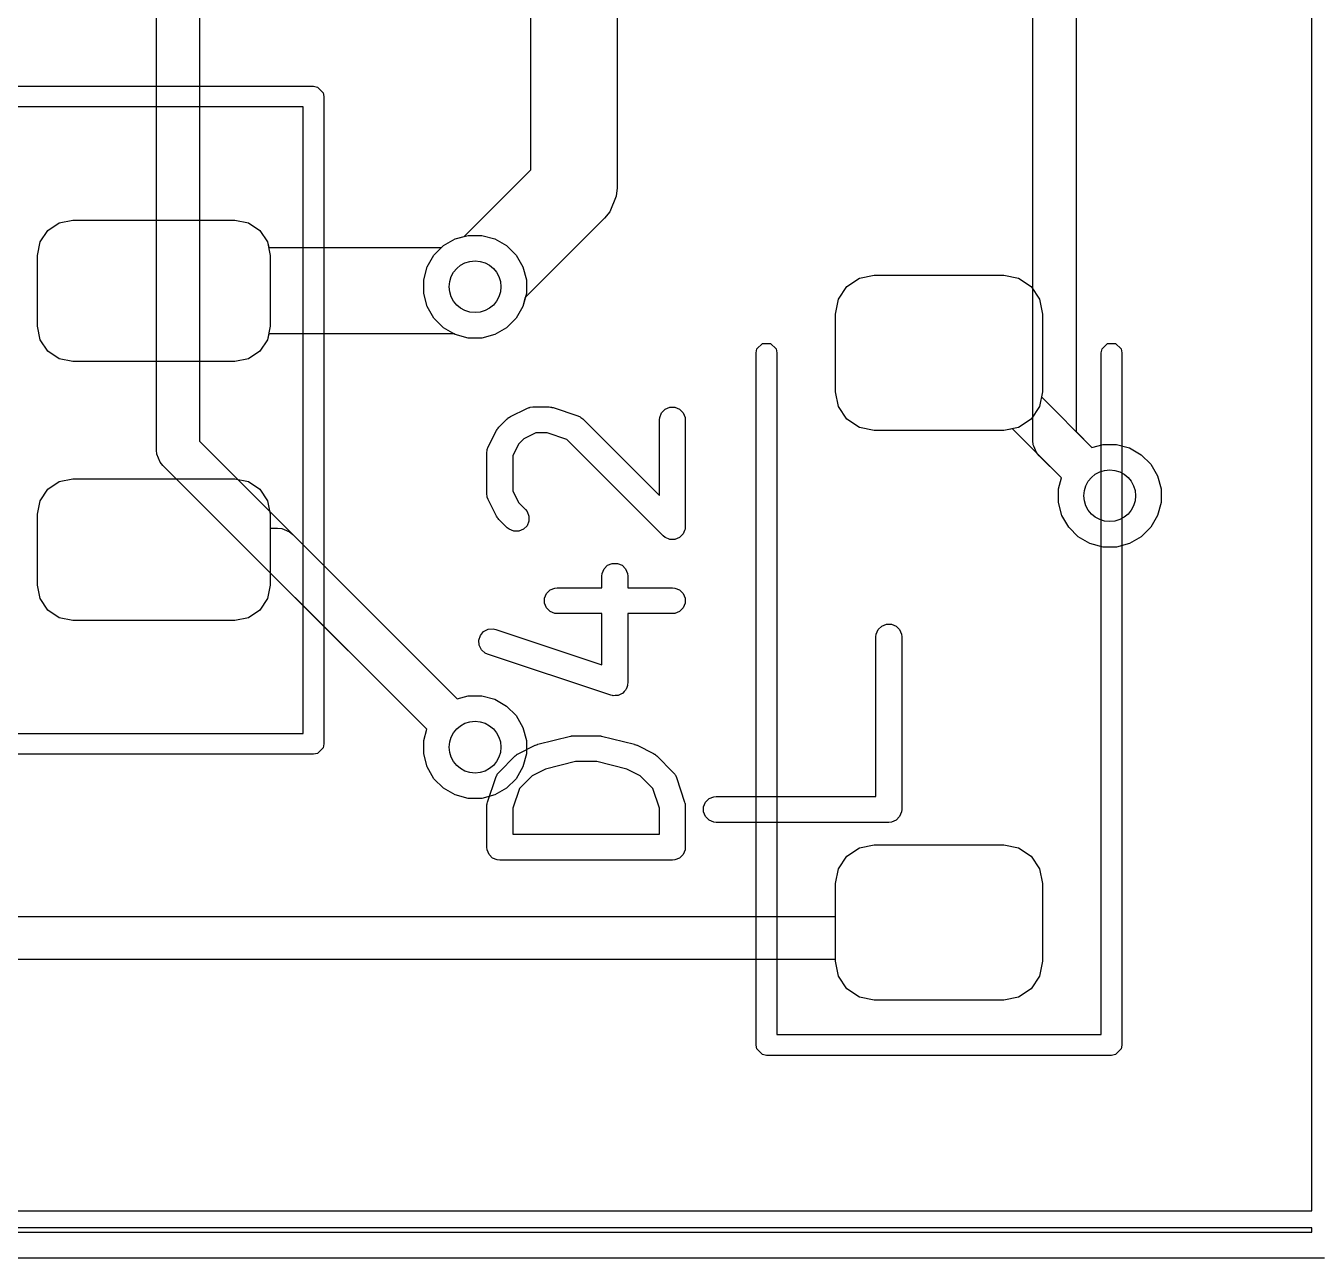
# Model space of a CAD drawing. Header units: millimetres. Extents: x 14 to 286, y -133 to -45.
# Drawn here: x 267.18 to 274.67, y -104.8 to -97.66 of the extents above; entities that cross this region are included whole.
import ezdxf

# ---------------------------------------------------------------- set-up
doc = ezdxf.new("R2010")
doc.units = ezdxf.units.MM
for name, color, linetype, true_color in [('B.Cu', 153, 'CONTINUOUS', 0x4d7fc4), ('F.Cu', 13, 'CONTINUOUS', 0xc83434), ('F.Mask', 201, 'CONTINUOUS', 0xd864ff), ('F.Paste', 253, 'CONTINUOUS', 0xb4a09a), ('F.Silkscreen', 41, 'CONTINUOUS', 0xf2eda1), ('User.Drawings', 9, 'CONTINUOUS', 0xc2c2c2)]:
    doc.layers.add(name, color=color, linetype=linetype, true_color=true_color)

msp = doc.modelspace()

# ---------------------------------------------------------------- linework, layer by layer
at = {"layer": 'B.Cu', "linetype": 'CONTINUOUS'}
for p, q in [((273.2641, -94.1713), (273.2641, -100.015423)), ((273.0141, -100.0672), (273.0141, -94.223076)), ((268.1853, -94.4293), (268.1853, -100.071223)), ((267.9353, -100.123), (267.9353, -94.481076)), ((270.1045, -98.499746), (270.1045, -97.360753)), ((270.6045, -97.360753), (270.6045, -98.6033)), ((269.71917, -98.885075), (270.1045, -98.499746)), ((270.6045, -98.6033), (270.599696, -98.652073)), ((270.599696, -98.652073), (270.562367, -98.742193)), ((270.562362, -98.742197), (270.531276, -98.780077)), ((270.562367, -98.742193), (270.562362, -98.742197)), ((270.531276, -98.780077), (270.072724, -99.238629)), ((269.598872, -98.938294), (269.666695, -98.899136)), ((269.666695, -98.899136), (269.71917, -98.885075)), ((269.504336, -99.061495), (269.543494, -98.993672)), ((269.543494, -98.993672), (269.598872, -98.938294)), ((269.484067, -99.137142), (269.504336, -99.061495)), ((269.484067, -99.215458), (269.484067, -99.137142)), ((269.504336, -99.291105), (269.484067, -99.215458)), ((269.543494, -99.358928), (269.504336, -99.291105)), ((270.058664, -99.291105), (270.019506, -99.358928)), ((270.072724, -99.238629), (270.058664, -99.291105)), ((269.598872, -99.414306), (269.543494, -99.358928)), ((270.019506, -99.358928), (269.964128, -99.414306)), ((269.666695, -99.453464), (269.598872, -99.414306)), ((269.964128, -99.414306), (269.896305, -99.453464)), ((269.742342, -99.473733), (269.666695, -99.453464)), ((269.820658, -99.473733), (269.742342, -99.473733)), ((269.896305, -99.453464), (269.820658, -99.473733)), ((273.2641, -100.015423), (273.355965, -100.107289)), ((267.937702, -100.147386), (267.9353, -100.123)), ((268.1853, -100.071223), (269.678066, -101.563989)), ((273.016502, -100.091586), (273.0141, -100.0672)), ((273.016502, -100.091587), (273.016502, -100.091586)), ((273.020224, -100.100572), (273.016502, -100.091587)), ((273.035166, -100.136646), (273.020224, -100.100572)), ((273.355965, -100.107289), (273.420242, -100.090067)), ((273.420242, -100.090067), (273.498558, -100.090067)), ((273.498558, -100.090067), (273.574205, -100.110336)), ((273.574205, -100.110336), (273.642028, -100.149494)), ((267.956366, -100.192446), (267.937702, -100.147386)), ((267.956371, -100.192451), (267.956366, -100.192446)), ((267.971912, -100.211388), (267.956371, -100.192451)), ((273.035171, -100.136651), (273.035166, -100.136646)), ((273.050712, -100.155588), (273.035171, -100.136651)), ((273.179189, -100.284065), (273.050712, -100.155588)), ((273.642028, -100.149494), (273.697406, -100.204872)), ((269.501289, -101.740766), (267.971912, -100.211388)), ((273.697406, -100.204872), (273.736564, -100.272695)), ((273.736564, -100.272695), (273.756833, -100.348342)), ((273.161967, -100.348342), (273.179189, -100.284065)), ((273.161967, -100.426658), (273.161967, -100.348342)), ((273.756833, -100.348342), (273.756833, -100.426658)), ((273.182236, -100.502305), (273.161967, -100.426658)), ((273.756833, -100.426658), (273.736564, -100.502305)), ((273.221394, -100.570128), (273.182236, -100.502305)), ((273.276772, -100.625506), (273.221394, -100.570128)), ((273.697406, -100.570128), (273.642028, -100.625506)), ((273.736564, -100.502305), (273.697406, -100.570128)), ((273.344595, -100.664664), (273.276772, -100.625506)), ((273.642028, -100.625506), (273.574205, -100.664664)), ((273.420242, -100.684933), (273.344595, -100.664664)), ((273.498558, -100.684933), (273.420242, -100.684933)), ((273.574205, -100.664664), (273.498558, -100.684933)), ((269.678066, -101.563989), (269.742342, -101.546767)), ((269.742342, -101.546767), (269.820658, -101.546767)), ((269.820658, -101.546767), (269.896305, -101.567036)), ((269.896305, -101.567036), (269.964128, -101.606194)), ((269.964128, -101.606194), (270.019506, -101.661572)), ((270.019506, -101.661572), (270.058664, -101.729395)), ((269.484067, -101.805042), (269.501289, -101.740766)), ((270.058664, -101.729395), (270.078933, -101.805042)), ((269.484067, -101.883358), (269.484067, -101.805042)), ((270.078933, -101.805042), (270.078933, -101.883358)), ((269.504336, -101.959005), (269.484067, -101.883358)), ((270.078933, -101.883358), (270.058664, -101.959005)), ((269.543494, -102.026828), (269.504336, -101.959005)), ((270.058664, -101.959005), (270.019506, -102.026828)), ((269.598872, -102.082206), (269.543494, -102.026828)), ((270.019506, -102.026828), (269.964128, -102.082206)), ((269.666695, -102.121364), (269.598872, -102.082206)), ((269.742342, -102.141633), (269.666695, -102.121364)), ((269.820658, -102.141633), (269.742342, -102.141633)), ((269.896305, -102.121364), (269.820658, -102.141633)), ((269.964128, -102.082206), (269.896305, -102.121364))]:
    msp.add_line(p, q, dxfattribs=at)
at = {"layer": 'B.Cu'}
for centre in [(269.7815, -99.1763), (273.4594, -100.3875), (269.7815, -101.8442)]:
    msp.add_circle(centre, 0.15, dxfattribs=at)
at = {"layer": 'F.Cu', "linetype": 'CONTINUOUS'}
for p, q in [((267.260605, -98.91655), (267.305043, -98.850043)), ((267.305043, -98.850043), (267.37155, -98.805605)), ((267.37155, -98.805605), (267.45, -98.79)), ((267.45, -98.79), (268.39, -98.79)), ((268.39, -98.79), (268.46845, -98.805605)), ((268.46845, -98.805605), (268.534957, -98.850043)), ((268.534957, -98.850043), (268.579395, -98.91655)), ((267.245, -98.995), (267.260605, -98.91655)), ((268.579395, -98.91655), (268.586049, -98.95)), ((269.598872, -98.938294), (269.666695, -98.899136)), ((269.666695, -98.899136), (269.742342, -98.878867)), ((269.742342, -98.878867), (269.820658, -98.878867)), ((269.820658, -98.878867), (269.896305, -98.899136)), ((269.896305, -98.899136), (269.964128, -98.938294)), ((267.245, -99.405), (267.245, -98.995)), ((268.586049, -98.95), (269.587166, -98.95)), ((269.587166, -98.95), (269.598872, -98.938294)), ((269.964128, -98.938294), (270.019506, -98.993672)), ((270.019506, -98.993672), (270.058664, -99.061495)), ((270.058664, -99.061495), (270.078933, -99.137142)), ((270.078933, -99.137142), (270.078933, -99.215458)), ((271.935901, -99.175901), (272.008896, -99.127127)), ((272.008896, -99.127127), (272.095, -99.11)), ((272.095, -99.11), (272.845, -99.11)), ((272.845, -99.11), (272.931104, -99.127127)), ((272.931104, -99.127127), (273.004099, -99.175901)), ((270.078933, -99.215458), (270.058664, -99.291105)), ((271.887127, -99.248896), (271.935901, -99.175901)), ((273.004099, -99.175901), (273.052873, -99.248896)), ((270.058664, -99.291105), (270.019506, -99.358928)), ((271.87, -99.335), (271.887127, -99.248896)), ((273.052873, -99.248896), (273.07, -99.335)), ((270.019506, -99.358928), (269.964128, -99.414306)), ((271.87, -99.785), (271.87, -99.335)), ((273.07, -99.335), (273.07, -99.785)), ((267.260605, -99.48345), (267.245, -99.405)), ((269.964128, -99.414306), (269.896305, -99.453464)), ((267.305043, -99.549957), (267.260605, -99.48345)), ((268.579395, -99.48345), (268.534957, -99.549957)), ((268.586049, -99.45), (268.579395, -99.48345)), ((269.660695, -99.45), (268.586049, -99.45)), ((269.666695, -99.453464), (269.660695, -99.45)), ((269.742342, -99.473733), (269.666695, -99.453464)), ((269.820658, -99.473733), (269.742342, -99.473733)), ((269.896305, -99.453464), (269.820658, -99.473733)), ((267.37155, -99.594395), (267.305043, -99.549957)), ((267.45, -99.61), (267.37155, -99.594395)), ((268.46845, -99.594395), (268.39, -99.61)), ((268.534957, -99.549957), (268.46845, -99.594395)), ((268.39, -99.61), (267.45, -99.61)), ((271.887127, -99.871104), (271.87, -99.785)), ((273.07, -99.785), (273.063973, -99.815297)), ((273.063973, -99.815297), (273.355966, -100.107289)), ((271.935901, -99.944099), (271.887127, -99.871104)), ((272.008896, -99.992873), (271.935901, -99.944099)), ((272.095, -100.01), (272.008896, -99.992873)), ((272.845, -100.01), (272.095, -100.01)), ((272.895148, -100.000024), (272.845, -100.01)), ((273.179189, -100.284066), (272.895148, -100.000024)), ((273.355966, -100.107289), (273.420242, -100.090067)), ((273.420242, -100.090067), (273.498558, -100.090067)), ((273.498558, -100.090067), (273.574205, -100.110336)), ((273.574205, -100.110336), (273.642028, -100.149494)), ((273.642028, -100.149494), (273.697406, -100.204872)), ((273.697406, -100.204872), (273.736564, -100.272695)), ((273.736564, -100.272695), (273.756833, -100.348342)), ((267.305043, -100.350043), (267.37155, -100.305605)), ((267.37155, -100.305605), (267.45, -100.29)), ((267.45, -100.29), (268.39, -100.29)), ((268.39, -100.29), (268.46845, -100.305605)), ((268.46845, -100.305605), (268.534957, -100.350043)), ((273.161967, -100.348342), (273.179189, -100.284066)), ((267.245, -100.495), (267.260605, -100.41655)), ((267.260605, -100.41655), (267.305043, -100.350043)), ((268.534957, -100.350043), (268.579395, -100.41655)), ((268.579395, -100.41655), (268.595, -100.495)), ((273.161967, -100.426658), (273.161967, -100.348342)), ((273.756833, -100.348342), (273.756833, -100.426658)), ((267.245, -100.905), (267.245, -100.495)), ((268.595, -100.495), (268.595, -100.575)), ((273.182236, -100.502305), (273.161967, -100.426658)), ((273.756833, -100.426658), (273.736564, -100.502305)), ((273.221394, -100.570128), (273.182236, -100.502305)), ((273.276772, -100.625506), (273.221394, -100.570128)), ((273.697406, -100.570128), (273.642028, -100.625506)), ((273.736564, -100.502305), (273.697406, -100.570128)), ((268.595, -100.575), (268.6373, -100.575)), ((268.6373, -100.575), (268.661686, -100.577402)), ((268.661686, -100.577402), (268.661687, -100.577402)), ((268.661687, -100.577402), (268.674884, -100.582868)), ((268.674884, -100.582868), (268.706746, -100.596066)), ((268.706746, -100.596066), (268.706751, -100.596071)), ((268.706751, -100.596071), (268.725688, -100.611612)), ((268.725688, -100.611612), (269.678065, -101.563989)), ((273.344595, -100.664664), (273.276772, -100.625506)), ((273.642028, -100.625506), (273.574205, -100.664664)), ((273.420242, -100.684933), (273.344595, -100.664664)), ((273.498558, -100.684933), (273.420242, -100.684933)), ((273.574205, -100.664664), (273.498558, -100.684933)), ((269.501289, -101.740765), (268.595, -100.834476)), ((268.595, -100.834476), (268.595, -100.905)), ((267.260605, -100.98345), (267.245, -100.905)), ((268.595, -100.905), (268.579395, -100.98345)), ((267.305043, -101.049957), (267.260605, -100.98345)), ((268.579395, -100.98345), (268.534957, -101.049957)), ((267.37155, -101.094395), (267.305043, -101.049957)), ((267.45, -101.11), (267.37155, -101.094395)), ((268.46845, -101.094395), (268.39, -101.11)), ((268.534957, -101.049957), (268.46845, -101.094395)), ((268.39, -101.11), (267.45, -101.11)), ((269.678065, -101.563989), (269.742342, -101.546767)), ((269.742342, -101.546767), (269.820658, -101.546767)), ((269.820658, -101.546767), (269.896305, -101.567036)), ((269.896305, -101.567036), (269.964128, -101.606194)), ((269.964128, -101.606194), (270.019506, -101.661572)), ((270.019506, -101.661572), (270.058664, -101.729395)), ((269.484067, -101.805042), (269.501289, -101.740765)), ((270.058664, -101.729395), (270.078933, -101.805042)), ((269.484067, -101.883358), (269.484067, -101.805042)), ((270.078933, -101.805042), (270.078933, -101.883358)), ((269.504336, -101.959005), (269.484067, -101.883358)), ((270.078933, -101.883358), (270.058664, -101.959005)), ((269.543494, -102.026828), (269.504336, -101.959005)), ((270.058664, -101.959005), (270.019506, -102.026828)), ((269.598872, -102.082206), (269.543494, -102.026828)), ((270.019506, -102.026828), (269.964128, -102.082206)), ((269.666695, -102.121364), (269.598872, -102.082206)), ((269.742342, -102.141633), (269.666695, -102.121364)), ((269.820658, -102.141633), (269.742342, -102.141633)), ((269.896305, -102.121364), (269.820658, -102.141633)), ((269.964128, -102.082206), (269.896305, -102.121364)), ((271.935901, -102.475901), (272.008896, -102.427127)), ((272.008896, -102.427127), (272.095, -102.41)), ((272.095, -102.41), (272.845, -102.41)), ((272.845, -102.41), (272.931104, -102.427127)), ((272.931104, -102.427127), (273.004099, -102.475901)), ((271.887127, -102.548896), (271.935901, -102.475901)), ((273.004099, -102.475901), (273.052873, -102.548896)), ((271.87, -102.635), (271.887127, -102.548896)), ((273.052873, -102.548896), (273.07, -102.635)), ((271.87, -102.825), (271.87, -102.635)), ((273.07, -102.635), (273.07, -103.085)), ((253.96, -102.825), (271.87, -102.825)), ((271.87, -103.075), (253.96, -103.075)), ((271.87, -103.085), (271.87, -103.075)), ((271.887127, -103.171104), (271.87, -103.085)), ((273.07, -103.085), (273.052873, -103.171104)), ((271.935901, -103.244099), (271.887127, -103.171104)), ((273.052873, -103.171104), (273.004099, -103.244099)), ((272.008896, -103.292873), (271.935901, -103.244099)), ((273.004099, -103.244099), (272.931104, -103.292873)), ((272.095, -103.31), (272.008896, -103.292873)), ((272.845, -103.31), (272.095, -103.31)), ((272.931104, -103.292873), (272.845, -103.31))]:
    msp.add_line(p, q, dxfattribs=at)
at = {"layer": 'F.Cu'}
for centre in [(269.7815, -99.1763), (273.4594, -100.3875), (269.7815, -101.8442)]:
    msp.add_circle(centre, 0.15, dxfattribs=at)
at = {"layer": 'F.Mask', "linetype": 'CONTINUOUS'}
for p, q in [((267.260605, -98.91655), (267.305043, -98.850043)), ((267.305043, -98.850043), (267.37155, -98.805605)), ((267.37155, -98.805605), (267.45, -98.79)), ((267.45, -98.79), (268.39, -98.79)), ((268.39, -98.79), (268.46845, -98.805605)), ((268.46845, -98.805605), (268.534957, -98.850043)), ((268.534957, -98.850043), (268.579395, -98.91655)), ((267.245, -98.995), (267.260605, -98.91655)), ((268.579395, -98.91655), (268.595, -98.995)), ((267.245, -99.405), (267.245, -98.995)), ((268.595, -98.995), (268.595, -99.405)), ((271.935901, -99.175901), (272.008896, -99.127127)), ((272.008896, -99.127127), (272.095, -99.11)), ((272.095, -99.11), (272.845, -99.11)), ((272.845, -99.11), (272.931104, -99.127127)), ((272.931104, -99.127127), (273.004099, -99.175901)), ((271.887127, -99.248896), (271.935901, -99.175901)), ((273.004099, -99.175901), (273.052873, -99.248896)), ((271.87, -99.335), (271.887127, -99.248896)), ((273.052873, -99.248896), (273.07, -99.335)), ((271.87, -99.785), (271.87, -99.335)), ((273.07, -99.335), (273.07, -99.785)), ((267.260605, -99.48345), (267.245, -99.405)), ((268.595, -99.405), (268.579395, -99.48345)), ((267.305043, -99.549957), (267.260605, -99.48345)), ((268.579395, -99.48345), (268.534957, -99.549957)), ((267.37155, -99.594395), (267.305043, -99.549957)), ((267.45, -99.61), (267.37155, -99.594395)), ((268.46845, -99.594395), (268.39, -99.61)), ((268.534957, -99.549957), (268.46845, -99.594395)), ((268.39, -99.61), (267.45, -99.61)), ((271.887127, -99.871104), (271.87, -99.785)), ((273.07, -99.785), (273.052873, -99.871104)), ((271.935901, -99.944099), (271.887127, -99.871104)), ((273.052873, -99.871104), (273.004099, -99.944099)), ((272.008896, -99.992873), (271.935901, -99.944099)), ((273.004099, -99.944099), (272.931104, -99.992873)), ((272.095, -100.01), (272.008896, -99.992873)), ((272.845, -100.01), (272.095, -100.01)), ((272.931104, -99.992873), (272.845, -100.01)), ((267.305043, -100.350043), (267.37155, -100.305605)), ((267.37155, -100.305605), (267.45, -100.29)), ((267.45, -100.29), (268.39, -100.29)), ((268.39, -100.29), (268.46845, -100.305605)), ((268.46845, -100.305605), (268.534957, -100.350043)), ((267.245, -100.495), (267.260605, -100.41655)), ((267.260605, -100.41655), (267.305043, -100.350043)), ((268.534957, -100.350043), (268.579395, -100.41655)), ((268.579395, -100.41655), (268.595, -100.495)), ((267.245, -100.905), (267.245, -100.495)), ((268.595, -100.495), (268.595, -100.905)), ((267.260605, -100.98345), (267.245, -100.905)), ((268.595, -100.905), (268.579395, -100.98345)), ((267.305043, -101.049957), (267.260605, -100.98345)), ((268.579395, -100.98345), (268.534957, -101.049957)), ((267.37155, -101.094395), (267.305043, -101.049957)), ((267.45, -101.11), (267.37155, -101.094395)), ((268.46845, -101.094395), (268.39, -101.11)), ((268.534957, -101.049957), (268.46845, -101.094395)), ((268.39, -101.11), (267.45, -101.11)), ((271.935901, -102.475901), (272.008896, -102.427127)), ((272.008896, -102.427127), (272.095, -102.41)), ((272.095, -102.41), (272.845, -102.41)), ((272.845, -102.41), (272.931104, -102.427127)), ((272.931104, -102.427127), (273.004099, -102.475901)), ((271.887127, -102.548896), (271.935901, -102.475901)), ((273.004099, -102.475901), (273.052873, -102.548896)), ((271.87, -102.635), (271.887127, -102.548896)), ((273.052873, -102.548896), (273.07, -102.635)), ((271.87, -103.085), (271.87, -102.635)), ((273.07, -102.635), (273.07, -103.085)), ((271.887127, -103.171104), (271.87, -103.085)), ((273.07, -103.085), (273.052873, -103.171104)), ((271.935901, -103.244099), (271.887127, -103.171104)), ((273.052873, -103.171104), (273.004099, -103.244099)), ((272.008896, -103.292873), (271.935901, -103.244099)), ((273.004099, -103.244099), (272.931104, -103.292873)), ((272.095, -103.31), (272.008896, -103.292873)), ((272.845, -103.31), (272.095, -103.31)), ((272.931104, -103.292873), (272.845, -103.31))]:
    msp.add_line(p, q, dxfattribs=at)
at = {"layer": 'F.Paste', "linetype": 'CONTINUOUS'}
for p, q in [((267.260605, -98.91655), (267.305043, -98.850043)), ((267.305043, -98.850043), (267.37155, -98.805605)), ((267.37155, -98.805605), (267.45, -98.79)), ((267.45, -98.79), (268.39, -98.79)), ((268.39, -98.79), (268.46845, -98.805605)), ((268.46845, -98.805605), (268.534957, -98.850043)), ((268.534957, -98.850043), (268.579395, -98.91655)), ((267.245, -98.995), (267.260605, -98.91655)), ((268.579395, -98.91655), (268.595, -98.995)), ((267.245, -99.405), (267.245, -98.995)), ((268.595, -98.995), (268.595, -99.405)), ((271.935901, -99.175901), (272.008896, -99.127127)), ((272.008896, -99.127127), (272.095, -99.11)), ((272.095, -99.11), (272.845, -99.11)), ((272.845, -99.11), (272.931104, -99.127127)), ((272.931104, -99.127127), (273.004099, -99.175901)), ((271.887127, -99.248896), (271.935901, -99.175901)), ((273.004099, -99.175901), (273.052873, -99.248896)), ((271.87, -99.335), (271.887127, -99.248896)), ((273.052873, -99.248896), (273.07, -99.335)), ((271.87, -99.785), (271.87, -99.335)), ((273.07, -99.335), (273.07, -99.785)), ((267.260605, -99.48345), (267.245, -99.405)), ((268.595, -99.405), (268.579395, -99.48345)), ((267.305043, -99.549957), (267.260605, -99.48345)), ((268.579395, -99.48345), (268.534957, -99.549957)), ((267.37155, -99.594395), (267.305043, -99.549957)), ((267.45, -99.61), (267.37155, -99.594395)), ((268.46845, -99.594395), (268.39, -99.61)), ((268.534957, -99.549957), (268.46845, -99.594395)), ((268.39, -99.61), (267.45, -99.61)), ((271.887127, -99.871104), (271.87, -99.785)), ((273.07, -99.785), (273.052873, -99.871104)), ((271.935901, -99.944099), (271.887127, -99.871104)), ((273.052873, -99.871104), (273.004099, -99.944099)), ((272.008896, -99.992873), (271.935901, -99.944099)), ((273.004099, -99.944099), (272.931104, -99.992873)), ((272.095, -100.01), (272.008896, -99.992873)), ((272.845, -100.01), (272.095, -100.01)), ((272.931104, -99.992873), (272.845, -100.01)), ((267.305043, -100.350043), (267.37155, -100.305605)), ((267.37155, -100.305605), (267.45, -100.29)), ((267.45, -100.29), (268.39, -100.29)), ((268.39, -100.29), (268.46845, -100.305605)), ((268.46845, -100.305605), (268.534957, -100.350043)), ((267.245, -100.495), (267.260605, -100.41655)), ((267.260605, -100.41655), (267.305043, -100.350043)), ((268.534957, -100.350043), (268.579395, -100.41655)), ((268.579395, -100.41655), (268.595, -100.495)), ((267.245, -100.905), (267.245, -100.495)), ((268.595, -100.495), (268.595, -100.905)), ((267.260605, -100.98345), (267.245, -100.905)), ((268.595, -100.905), (268.579395, -100.98345)), ((267.305043, -101.049957), (267.260605, -100.98345)), ((268.579395, -100.98345), (268.534957, -101.049957)), ((267.37155, -101.094395), (267.305043, -101.049957)), ((267.45, -101.11), (267.37155, -101.094395)), ((268.46845, -101.094395), (268.39, -101.11)), ((268.534957, -101.049957), (268.46845, -101.094395)), ((268.39, -101.11), (267.45, -101.11)), ((271.935901, -102.475901), (272.008896, -102.427127)), ((272.008896, -102.427127), (272.095, -102.41)), ((272.095, -102.41), (272.845, -102.41)), ((272.845, -102.41), (272.931104, -102.427127)), ((272.931104, -102.427127), (273.004099, -102.475901)), ((271.887127, -102.548896), (271.935901, -102.475901)), ((273.004099, -102.475901), (273.052873, -102.548896)), ((271.87, -102.635), (271.887127, -102.548896)), ((273.052873, -102.548896), (273.07, -102.635)), ((271.87, -103.085), (271.87, -102.635)), ((273.07, -102.635), (273.07, -103.085)), ((271.887127, -103.171104), (271.87, -103.085)), ((273.07, -103.085), (273.052873, -103.171104)), ((271.935901, -103.244099), (271.887127, -103.171104)), ((273.052873, -103.171104), (273.004099, -103.244099)), ((272.008896, -103.292873), (271.935901, -103.244099)), ((273.004099, -103.244099), (272.931104, -103.292873)), ((272.095, -103.31), (272.008896, -103.292873)), ((272.845, -103.31), (272.095, -103.31)), ((272.931104, -103.292873), (272.845, -103.31))]:
    msp.add_line(p, q, dxfattribs=at)
at = {"layer": 'F.Silkscreen', "linetype": 'CONTINUOUS'}
for p, q in [((261.545, -98.015), (268.845, -98.015)), ((268.845, -98.015), (268.867961, -98.019567)), ((268.867961, -98.019567), (268.900433, -98.052039)), ((268.900433, -98.052039), (268.905, -98.075)), ((268.905, -98.075), (268.905, -101.825)), ((268.785, -98.135), (261.605, -98.135)), ((268.785, -101.765), (268.785, -98.135)), ((271.414567, -99.537039), (271.447039, -99.504567)), ((271.447039, -99.504567), (271.492961, -99.504567)), ((271.492961, -99.504567), (271.525433, -99.537039)), ((273.414566, -99.537039), (273.447038, -99.504567)), ((273.447038, -99.504567), (273.49296, -99.504567)), ((273.49296, -99.504567), (273.525432, -99.537039)), ((271.41, -99.56), (271.414567, -99.537039)), ((271.41, -103.57), (271.41, -99.56)), ((271.525433, -99.537039), (271.53, -99.56)), ((271.53, -99.56), (271.53, -103.51)), ((273.409999, -99.56), (273.414566, -99.537039)), ((273.409999, -103.51), (273.409999, -99.56)), ((273.525432, -99.537039), (273.529999, -99.56)), ((273.529999, -99.56), (273.53, -103.570001)), ((269.986516, -99.928632), (270.081754, -99.881013)), ((270.081754, -99.881013), (270.095485, -99.875758)), ((270.095485, -99.875758), (270.098174, -99.875566)), ((270.098174, -99.875566), (270.100663, -99.874536)), ((270.100663, -99.874536), (270.115295, -99.873095)), ((270.115295, -99.873095), (270.210533, -99.873095)), ((270.210533, -99.873095), (270.217938, -99.873824)), ((270.217938, -99.873824), (270.219913, -99.873684)), ((270.219913, -99.873684), (270.22251, -99.874274)), ((270.22251, -99.874274), (270.225165, -99.874536)), ((270.225165, -99.874536), (270.226996, -99.875294)), ((270.226996, -99.875294), (270.23425, -99.876944)), ((270.23425, -99.876944), (270.377107, -99.924563)), ((270.862459, -99.906427), (270.883151, -99.885735)), ((270.883151, -99.885735), (270.910187, -99.874536)), ((270.910187, -99.874536), (270.939451, -99.874536)), ((270.939451, -99.874536), (270.966487, -99.885735)), ((270.966487, -99.885735), (270.987179, -99.906427)), ((269.919405, -99.9903), (269.967024, -99.942681)), ((269.967024, -99.942681), (269.972773, -99.937962)), ((269.972773, -99.937962), (269.974073, -99.936464)), ((269.974073, -99.936464), (269.976332, -99.935042)), ((269.976332, -99.935042), (269.978389, -99.933354)), ((269.978389, -99.933354), (269.980216, -99.932596)), ((269.980216, -99.932596), (269.986516, -99.928632)), ((270.377107, -99.924563), (270.390532, -99.930557)), ((270.390532, -99.930557), (270.392567, -99.932322)), ((270.392567, -99.932322), (270.395058, -99.933354)), ((270.395058, -99.933354), (270.406423, -99.942681)), ((270.406423, -99.942681), (270.849819, -100.386076)), ((270.849819, -99.948095), (270.85126, -99.933463)), ((270.849819, -100.386076), (270.849819, -99.948095)), ((270.85126, -99.933463), (270.862459, -99.906427)), ((270.987179, -99.906427), (270.998378, -99.933463)), ((270.998378, -99.933463), (270.999819, -99.948095)), ((270.999819, -99.948095), (270.999819, -100.567142)), ((269.857737, -100.10503), (269.905356, -100.009792)), ((269.905356, -100.009792), (269.90932, -100.003492)), ((269.90932, -100.003492), (269.910078, -100.001665)), ((269.910078, -100.001665), (269.911766, -99.999608)), ((269.911766, -99.999608), (269.913188, -99.997349)), ((269.913188, -99.997349), (269.914686, -99.996049)), ((269.914686, -99.996049), (269.919405, -99.9903)), ((270.133, -100.023095), (270.064484, -100.057353)), ((270.198363, -100.023095), (270.133, -100.023095)), ((270.312876, -100.061266), (270.198363, -100.023095)), ((269.85126, -100.123939), (269.852291, -100.121449)), ((269.852291, -100.121449), (269.852482, -100.118762)), ((269.852482, -100.118762), (269.857737, -100.10503)), ((270.034077, -100.08776), (269.999819, -100.156276)), ((270.064484, -100.057353), (270.034077, -100.08776)), ((270.871786, -100.620175), (270.312876, -100.061266)), ((269.849819, -100.138571), (269.85126, -100.123939)), ((269.849819, -100.376666), (269.849819, -100.138571)), ((269.999819, -100.156276), (269.999819, -100.358961)), ((269.85126, -100.391298), (269.849819, -100.376666)), ((269.852291, -100.393787), (269.85126, -100.391298)), ((269.852482, -100.396475), (269.852291, -100.393787)), ((269.857737, -100.410207), (269.852482, -100.396475)), ((269.905356, -100.505445), (269.857737, -100.410207)), ((269.999819, -100.358961), (270.034077, -100.427477)), ((270.034077, -100.427477), (270.07309, -100.46649)), ((270.07309, -100.46649), (270.082417, -100.477855)), ((270.082417, -100.477855), (270.093616, -100.504891)), ((269.90932, -100.511744), (269.905356, -100.505445)), ((269.910078, -100.513572), (269.90932, -100.511744)), ((269.911766, -100.515628), (269.910078, -100.513572)), ((269.913188, -100.517888), (269.911766, -100.515628)), ((269.914686, -100.519187), (269.913188, -100.517888)), ((269.919405, -100.524937), (269.914686, -100.519187)), ((269.967024, -100.572556), (269.919405, -100.524937)), ((269.978389, -100.581883), (269.967024, -100.572556)), ((270.082417, -100.56119), (270.061724, -100.581883)), ((270.093616, -100.534154), (270.082417, -100.56119)), ((270.093616, -100.504891), (270.093616, -100.534154)), ((270.999819, -100.567142), (270.998378, -100.581774)), ((270.005425, -100.593082), (269.978389, -100.581883)), ((270.034688, -100.593082), (270.005425, -100.593082)), ((270.061724, -100.581883), (270.034688, -100.593082)), ((270.883151, -100.629503), (270.871786, -100.620175)), ((270.902268, -100.637421), (270.883151, -100.629503)), ((270.910187, -100.640701), (270.902268, -100.637421)), ((270.910188, -100.640701), (270.910187, -100.640701)), ((270.939451, -100.640701), (270.910188, -100.640701)), ((270.966487, -100.629502), (270.939451, -100.640701)), ((270.98718, -100.60881), (270.966487, -100.629502)), ((270.995098, -100.589692), (270.98718, -100.60881)), ((270.998378, -100.581774), (270.995098, -100.589692)), ((270.529125, -100.811189), (270.549817, -100.790497)), ((270.549817, -100.790497), (270.576853, -100.779298)), ((270.576853, -100.779298), (270.606117, -100.779298)), ((270.606117, -100.779298), (270.633153, -100.790497)), ((270.633153, -100.790497), (270.653845, -100.811189)), ((270.516485, -100.852857), (270.517926, -100.838225)), ((270.516485, -100.920714), (270.516485, -100.852857)), ((270.517926, -100.838225), (270.529125, -100.811189)), ((270.653845, -100.811189), (270.665044, -100.838225)), ((270.665044, -100.838225), (270.666485, -100.852857)), ((270.666485, -100.852857), (270.666485, -100.920714)), ((270.195792, -100.954046), (270.216484, -100.933354)), ((270.216484, -100.933354), (270.24352, -100.922155)), ((270.24352, -100.922155), (270.258152, -100.920714)), ((270.258152, -100.920714), (270.516485, -100.920714)), ((270.666485, -100.920714), (270.924819, -100.920714)), ((270.924819, -100.920714), (270.939451, -100.922155)), ((270.939451, -100.922155), (270.966487, -100.933354)), ((270.966487, -100.933354), (270.987179, -100.954046)), ((270.184593, -100.981082), (270.195792, -100.954046)), ((270.184593, -101.010346), (270.184593, -100.981082)), ((270.195792, -101.037382), (270.184593, -101.010346)), ((270.987179, -100.954046), (270.998378, -100.981082)), ((270.998378, -101.010346), (270.987179, -101.037382)), ((270.998378, -100.981082), (270.998378, -101.010346)), ((270.216484, -101.058074), (270.195792, -101.037382)), ((270.24352, -101.069273), (270.216484, -101.058074)), ((270.258152, -101.070714), (270.24352, -101.069273)), ((270.516485, -101.070714), (270.258152, -101.070714)), ((270.516485, -101.367847), (270.516485, -101.070714)), ((270.924819, -101.070714), (270.666485, -101.070714)), ((270.666485, -101.070714), (270.666485, -101.471904)), ((270.939451, -101.069273), (270.924819, -101.070714)), ((270.966487, -101.058074), (270.939451, -101.069273)), ((270.987179, -101.037382), (270.966487, -101.058074)), ((269.831217, -101.174559), (269.85739, -101.161473)), ((269.85739, -101.161473), (269.88658, -101.159398)), ((269.88658, -101.159398), (269.900917, -101.162658)), ((269.900917, -101.162658), (270.516485, -101.367847)), ((269.802789, -101.224429), (269.812043, -101.196666)), ((269.804864, -101.253619), (269.802789, -101.224429)), ((269.812043, -101.196666), (269.831217, -101.174559)), ((269.81795, -101.279792), (269.804864, -101.253619)), ((269.840057, -101.298966), (269.81795, -101.279792)), ((269.853483, -101.30496), (269.840057, -101.298966)), ((270.567767, -101.543055), (269.853483, -101.30496)), ((270.575022, -101.544704), (270.567767, -101.543055)), ((270.576853, -101.545463), (270.575022, -101.544704)), ((270.578357, -101.545463), (270.576853, -101.545463)), ((270.582104, -101.546315), (270.578357, -101.545463)), ((270.594089, -101.545463), (270.582104, -101.546315)), ((270.606117, -101.545463), (270.594089, -101.545463)), ((270.608608, -101.54443), (270.606117, -101.545463)), ((270.611294, -101.54424), (270.608608, -101.54443)), ((270.622041, -101.538866), (270.611294, -101.54424)), ((270.633153, -101.534264), (270.622041, -101.538866)), ((270.635058, -101.532358), (270.633153, -101.534264)), ((270.637468, -101.531154), (270.635058, -101.532358)), ((270.645342, -101.522074), (270.637468, -101.531154)), ((270.653845, -101.513572), (270.645342, -101.522074)), ((270.654876, -101.511081), (270.653845, -101.513572)), ((270.656642, -101.509046), (270.654876, -101.511081)), ((270.660442, -101.497645), (270.656642, -101.509046)), ((270.665044, -101.486536), (270.660442, -101.497645)), ((270.66542, -101.482709), (270.665044, -101.486536)), ((270.665896, -101.481284), (270.66542, -101.482709)), ((270.666485, -101.471904), (270.665755, -101.479309)), ((270.665755, -101.479309), (270.665896, -101.481284)), ((262.294853, -101.765), (268.785, -101.765)), ((268.905, -101.825), (268.900433, -101.847961)), ((270.034135, -101.881013), (270.129373, -101.833394)), ((270.129373, -101.833394), (270.130442, -101.832984)), ((270.130442, -101.832984), (270.130878, -101.832662)), ((270.130878, -101.832662), (270.137014, -101.830469)), ((270.137014, -101.830469), (270.143104, -101.828139)), ((270.143104, -101.828139), (270.143644, -101.8281)), ((270.143644, -101.8281), (270.144724, -101.827715)), ((270.144724, -101.827715), (270.3352, -101.780096)), ((270.3352, -101.780096), (270.337736, -101.77972)), ((270.337736, -101.77972), (270.338758, -101.779298)), ((270.338758, -101.779298), (270.34427, -101.778755)), ((270.34427, -101.778755), (270.349744, -101.777946)), ((270.349744, -101.777946), (270.350836, -101.778108)), ((270.350836, -101.778108), (270.35339, -101.777857)), ((270.35339, -101.777857), (270.496247, -101.777857)), ((270.496247, -101.777857), (270.4988, -101.778108)), ((270.4988, -101.778108), (270.499893, -101.777946)), ((270.499893, -101.777946), (270.505366, -101.778755)), ((270.505366, -101.778755), (270.510879, -101.779298)), ((270.510879, -101.779298), (270.5119, -101.77972)), ((270.5119, -101.77972), (270.514437, -101.780096)), ((270.514437, -101.780096), (270.704913, -101.827715)), ((270.704913, -101.827715), (270.705992, -101.8281)), ((270.705992, -101.8281), (270.706532, -101.828139)), ((270.706532, -101.828139), (270.712613, -101.830466)), ((270.712613, -101.830466), (270.718759, -101.832662)), ((270.718759, -101.832662), (270.719194, -101.832984)), ((270.719194, -101.832984), (270.720264, -101.833394)), ((270.720264, -101.833394), (270.815502, -101.881013)), ((268.845, -101.885), (262.27, -101.885)), ((268.867961, -101.880433), (268.845, -101.885)), ((268.900433, -101.847961), (268.867961, -101.880433)), ((269.919405, -101.9903), (270.014643, -101.895062)), ((270.014643, -101.895062), (270.020393, -101.890341)), ((270.020393, -101.890341), (270.021692, -101.888845)), ((270.021692, -101.888845), (270.023946, -101.887425)), ((270.023946, -101.887425), (270.026008, -101.885734)), ((270.026008, -101.885734), (270.02784, -101.884975)), ((270.02784, -101.884975), (270.034135, -101.881013)), ((270.815502, -101.881013), (270.821798, -101.884976)), ((270.821798, -101.884976), (270.823628, -101.885734)), ((270.823628, -101.885734), (270.825686, -101.887423)), ((270.825686, -101.887423), (270.827945, -101.888845)), ((270.827945, -101.888845), (270.829244, -101.890343)), ((270.829244, -101.890343), (270.834994, -101.895062)), ((270.834994, -101.895062), (270.930233, -101.9903)), ((269.910078, -102.001665), (269.919405, -101.9903)), ((270.18909, -101.97124), (270.112103, -102.009734)), ((270.362624, -101.927857), (270.18909, -101.97124)), ((270.487013, -101.927857), (270.362624, -101.927857)), ((270.660547, -101.97124), (270.487013, -101.927857)), ((270.737534, -102.009734), (270.660547, -101.97124)), ((270.930233, -101.9903), (270.939561, -102.001665)), ((269.853668, -102.162473), (269.901287, -102.019616)), ((269.901287, -102.019616), (269.907281, -102.006191)), ((269.907281, -102.006191), (269.909046, -102.004155)), ((269.909046, -102.004155), (269.910078, -102.001665)), ((270.112103, -102.009734), (270.03799, -102.083846)), ((270.811648, -102.083847), (270.737534, -102.009734)), ((270.939561, -102.001665), (270.940592, -102.004155)), ((270.940592, -102.004155), (270.942357, -102.00619)), ((270.942357, -102.00619), (270.948351, -102.019616)), ((270.948351, -102.019616), (270.99597, -102.162472)), ((270.03799, -102.083846), (269.999819, -102.19836)), ((270.849819, -102.19836), (270.811648, -102.083847)), ((269.849819, -102.18619), (269.850548, -102.178784)), ((269.849819, -102.424285), (269.849819, -102.18619)), ((269.850408, -102.17681), (269.850998, -102.174212)), ((269.850548, -102.178784), (269.850408, -102.17681)), ((269.850998, -102.174212), (269.85126, -102.171558)), ((269.85126, -102.171558), (269.852018, -102.169726)), ((269.852018, -102.169726), (269.853668, -102.162473)), ((269.999819, -102.19836), (269.999819, -102.349285)), ((270.849819, -102.349285), (270.849819, -102.19836)), ((270.99597, -102.162472), (270.997619, -102.169727)), ((270.997619, -102.169727), (270.998378, -102.171558)), ((270.998378, -102.171558), (270.998639, -102.174211)), ((270.998639, -102.174211), (270.99923, -102.176809)), ((270.99923, -102.176809), (270.999089, -102.178783)), ((270.999089, -102.178783), (270.999819, -102.18619)), ((270.999819, -102.18619), (270.999819, -102.424285)), ((269.999819, -102.349285), (270.849819, -102.349285)), ((269.85126, -102.438917), (269.849819, -102.424285)), ((269.862459, -102.465953), (269.85126, -102.438917)), ((270.998378, -102.438917), (270.987179, -102.465953)), ((270.999819, -102.424285), (270.998378, -102.438917)), ((269.883151, -102.486645), (269.862459, -102.465953)), ((269.910187, -102.497844), (269.883151, -102.486645)), ((269.924819, -102.499285), (269.910187, -102.497844)), ((270.924819, -102.499285), (269.924819, -102.499285)), ((270.939451, -102.497844), (270.924819, -102.499285)), ((270.966487, -102.486645), (270.939451, -102.497844)), ((270.987179, -102.465953), (270.966487, -102.486645)), ((271.53, -103.51), (273.409999, -103.51)), ((271.414567, -103.592961), (271.41, -103.57)), ((271.447039, -103.625433), (271.414567, -103.592961)), ((271.47, -103.63), (271.447039, -103.625433)), ((273.47, -103.630001), (271.47, -103.63)), ((273.492961, -103.625434), (273.47, -103.630001)), ((273.525433, -103.592962), (273.492961, -103.625434)), ((273.53, -103.570001), (273.525433, -103.592961)), ((273.525433, -103.592961), (273.525433, -103.592962))]:
    msp.add_line(p, q, dxfattribs=at)
at = {"layer": 'User.Drawings', "linetype": 'CONTINUOUS'}
for p, q in [((274.6295, -104.530009), (274.6295, -85.8187)), ((272.105941, -101.190368), (272.11714, -101.163332)), ((272.11714, -101.163332), (272.137832, -101.14264)), ((272.137832, -101.14264), (272.164868, -101.131441)), ((272.164868, -101.131441), (272.194132, -101.131441)), ((272.194132, -101.131441), (272.221168, -101.14264)), ((272.221168, -101.14264), (272.24186, -101.163332)), ((272.24186, -101.163332), (272.253059, -101.190368)), ((272.1045, -101.205), (272.105941, -101.190368)), ((272.1045, -102.13), (272.1045, -101.205)), ((272.253059, -101.190368), (272.2545, -101.205)), ((272.2545, -101.205), (272.2545, -102.205)), ((271.11714, -102.163332), (271.137832, -102.14264)), ((271.137832, -102.14264), (271.164868, -102.131441)), ((271.164868, -102.131441), (271.1795, -102.13)), ((271.1795, -102.13), (272.1045, -102.13)), ((271.105941, -102.190368), (271.11714, -102.163332)), ((271.105941, -102.219632), (271.105941, -102.190368)), ((271.11714, -102.246668), (271.105941, -102.219632)), ((272.253059, -102.219632), (272.24186, -102.246668)), ((272.2545, -102.205), (272.253059, -102.219632)), ((271.137832, -102.26736), (271.11714, -102.246668)), ((271.164868, -102.278559), (271.137832, -102.26736)), ((271.1795, -102.28), (271.164868, -102.278559)), ((272.1795, -102.28), (271.1795, -102.28)), ((272.194132, -102.278559), (272.1795, -102.28)), ((272.221168, -102.26736), (272.194132, -102.278559)), ((272.24186, -102.246668), (272.221168, -102.26736)), ((255.79, -104.530009), (274.6295, -104.530009)), ((274.6295, -104.630009), (255.79, -104.630009)), ((255.79, -104.655), (274.6295, -104.655)), ((274.6295, -104.655), (274.6295, -104.630009)), ((274.7045, -104.805), (255.6545, -104.805))]:
    msp.add_line(p, q, dxfattribs=at)

doc.saveas('drawing.dxf')
